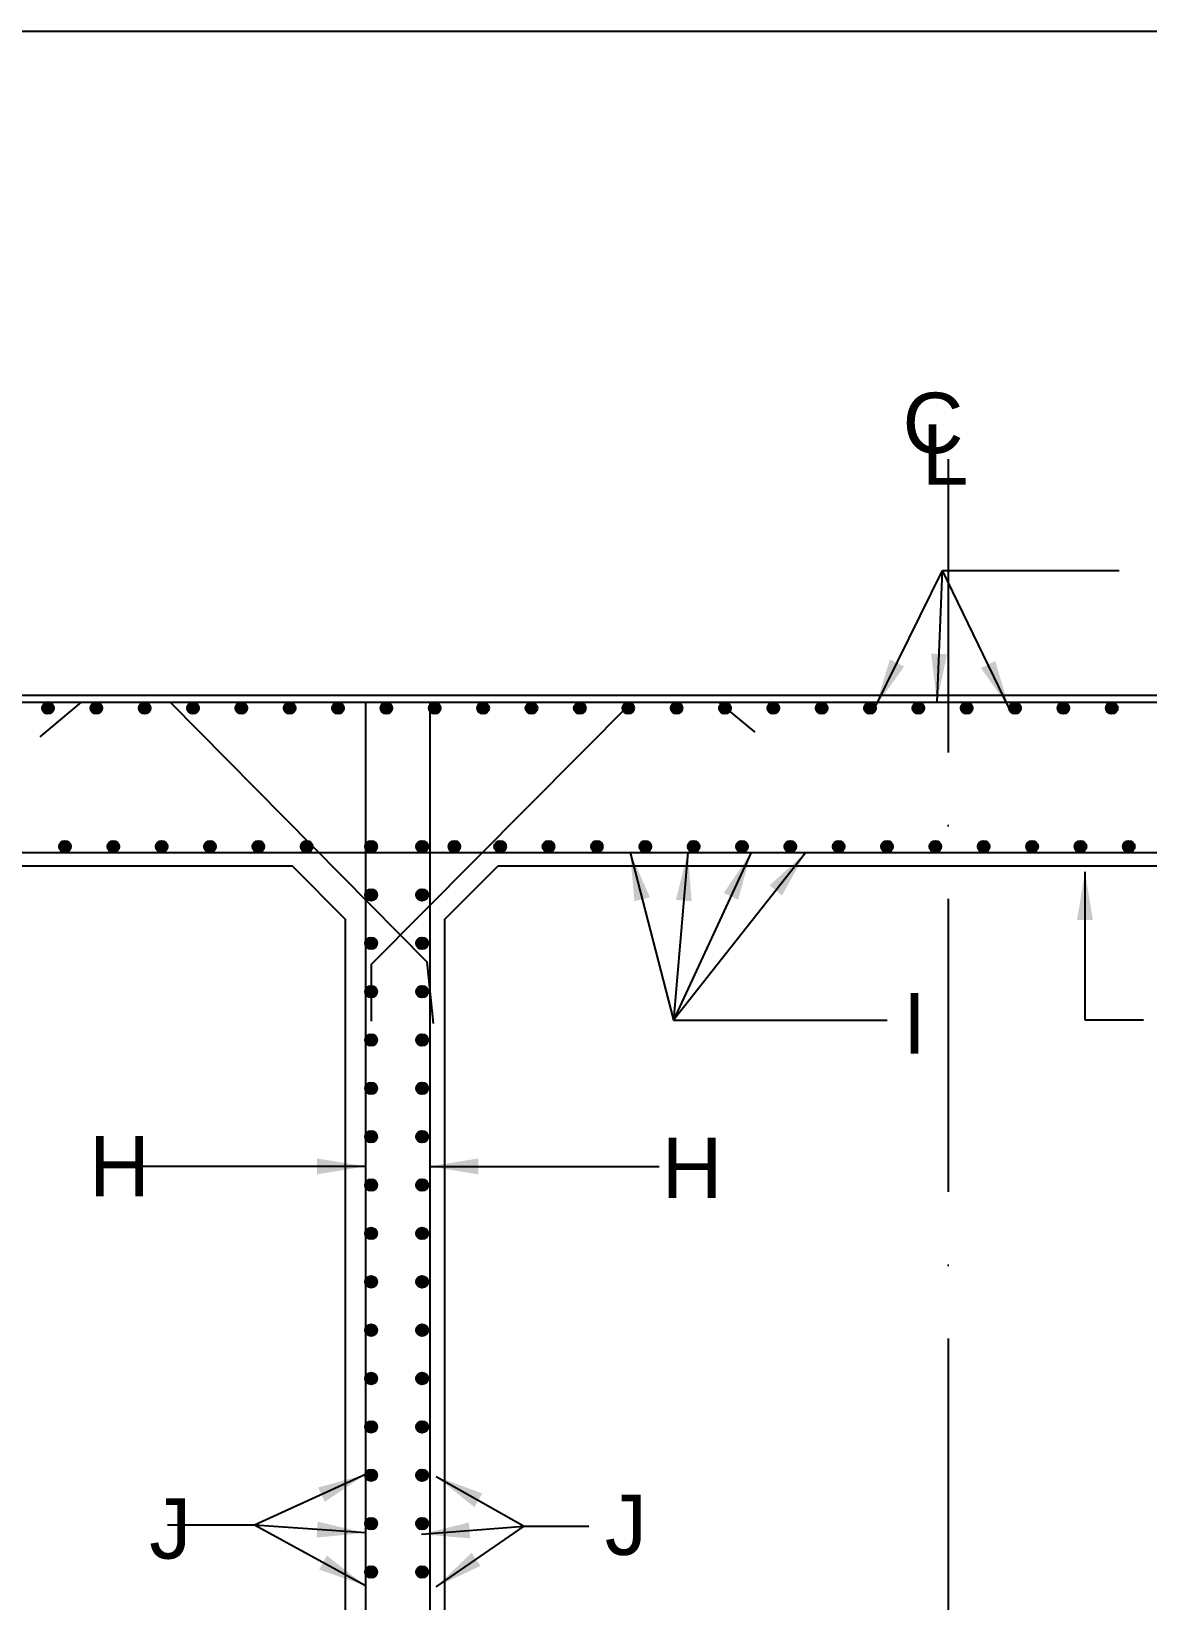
# Model space of a CAD drawing. Header units: millimetres. Extents: x 5124 to 2430164, y 2311 to 45642708.
# Drawn here: x 2338494 to 2343111, y 45636218 to 45642708 of the extents above; entities that cross this region are included whole.
import ezdxf

# ---------------------------------------------------------------- set-up
doc = ezdxf.new("R2010")
doc.units = ezdxf.units.MM
doc.header["$MEASUREMENT"] = 0
doc.linetypes.add('ACAD_ISO10W100', pattern=[18, 12, -3, 0, -3])
doc.layers.add('DRAWING', color=7, linetype='Continuous')
doc.layers.add('TEXT', color=7, linetype='Continuous')
doc.styles.get("Standard").update_dxf_attribs({"font": 'arial.ttf', "height": 280})
doc.dimstyles.get("Standard").update_dxf_attribs({"dimtxt": 225, "dimasz": 200, "dimexe": 0.18, "dimexo": 0.0625, "dimgap": 0.09, "dimtad": 0, "dimdec": 0, "dimzin": 0, "dimdsep": 46, "dimtxsty": 'Standard', "dimcen": 0.09, "dimse1": 1, "dimse2": 1, "dimadec": 0, "dimazin": 0, "dimtfac": 1, "dimtdec": 0, "dimtofl": 0, "dimtmove": 0, "dimatfit": 3, "dimfxl": 1, "dimtolj": 1, "dimtzin": 0, "dimarcsym": 0})

msp = doc.modelspace()

# ---------------------------------------------------------------- hatches: boundary and pattern name
at = {"layer": 'DRAWING'}
for points in [[(2338587, 45639909.1, 0.973258), (2338538.5, 45639910.4), (2338538.5, 45639907.8, 0.973258)], [(2338787, 45639909.1, 0.973258), (2338738.5, 45639910.4), (2338738.5, 45639907.8, 0.973258)], [(2338987, 45639909.1, 0.973258), (2338938.5, 45639910.4), (2338938.5, 45639907.8, 0.973258)], [(2339187, 45639909.1, 0.973258), (2339138.5, 45639910.4), (2339138.5, 45639907.8, 0.973258)], [(2339387, 45639909.1, 0.973258), (2339338.5, 45639910.4), (2339338.5, 45639907.8, 0.973258)], [(2339587, 45639909.1, 0.973258), (2339538.5, 45639910.4), (2339538.5, 45639907.8, 0.973258)], [(2339787, 45639909.1, 0.973258), (2339738.5, 45639910.4), (2339738.5, 45639907.8, 0.973258)], [(2339987, 45639909.1, 0.973258), (2339938.5, 45639910.4), (2339938.5, 45639907.8, 0.973258)], [(2340187, 45639909.1, 0.973258), (2340138.5, 45639910.4), (2340138.5, 45639907.8, 0.973258)], [(2340387, 45639909.1, 0.973258), (2340338.5, 45639910.4), (2340338.5, 45639907.8, 0.973258)], [(2340587, 45639909.1, 0.973258), (2340538.5, 45639910.4), (2340538.5, 45639907.8, 0.973258)], [(2340787, 45639909.1, 0.973258), (2340738.5, 45639910.4), (2340738.5, 45639907.8, 0.973258)], [(2340987, 45639909.1, 0.973258), (2340938.5, 45639910.4), (2340938.5, 45639907.8, 0.973258)], [(2341187, 45639909.1, 0.973258), (2341138.5, 45639910.4), (2341138.5, 45639907.8, 0.973258)], [(2341387, 45639909.1, 0.973258), (2341338.5, 45639910.4), (2341338.5, 45639907.8, 0.973258)], [(2341587, 45639909.1, 0.973258), (2341538.5, 45639910.4), (2341538.5, 45639907.8, 0.973258)], [(2341787, 45639909.1, 0.973258), (2341738.5, 45639910.4), (2341738.5, 45639907.8, 0.973258)], [(2341987, 45639909.1, 0.973258), (2341938.5, 45639910.4), (2341938.5, 45639907.8, 0.973258)], [(2342187, 45639909.1, 0.973258), (2342138.5, 45639910.4), (2342138.5, 45639907.8, 0.973258)], [(2342387, 45639909.1, 0.973258), (2342338.5, 45639910.4), (2342338.5, 45639907.8, 0.973258)], [(2342587, 45639909.1, 0.973258), (2342538.5, 45639910.4), (2342538.5, 45639907.8, 0.973258)], [(2342787, 45639909.1, 0.973258), (2342738.5, 45639910.4), (2342738.5, 45639907.8, 0.973258)], [(2342987, 45639909.1, 0.973258), (2342938.5, 45639910.4), (2342938.5, 45639907.8, 0.973258)], [(2338657.4, 45639336.6, 0.973258), (2338608.9, 45639337.9), (2338608.9, 45639335.3, 0.973258)], [(2338657.5, 45639336.6, 0.973258), (2338608.9, 45639337.9), (2338608.9, 45639335.3, 0.973258)], [(2338857.4, 45639336.6, 0.973258), (2338808.9, 45639337.9), (2338808.9, 45639335.3, 0.973258)], [(2338857.5, 45639336.6, 0.973258), (2338808.9, 45639337.9), (2338808.9, 45639335.3, 0.973258)], [(2339057.4, 45639336.6, 0.973258), (2339008.9, 45639337.9), (2339008.9, 45639335.3, 0.973258)], [(2339057.5, 45639336.6, 0.973258), (2339008.9, 45639337.9), (2339008.9, 45639335.3, 0.973258)], [(2339257.4, 45639336.6, 0.973258), (2339208.9, 45639337.9), (2339208.9, 45639335.3, 0.973258)], [(2339257.5, 45639336.6, 0.973258), (2339208.9, 45639337.9), (2339208.9, 45639335.3, 0.973258)], [(2339457.4, 45639336.6, 0.973258), (2339408.9, 45639337.9), (2339408.9, 45639335.3, 0.973258)], [(2339457.5, 45639336.6, 0.973258), (2339408.9, 45639337.9), (2339408.9, 45639335.3, 0.973258)], [(2339657.4, 45639336.6, 0.973258), (2339608.9, 45639337.9), (2339608.9, 45639335.3, 0.973258)], [(2339657.5, 45639336.6, 0.973258), (2339608.9, 45639337.9), (2339608.9, 45639335.3, 0.973258)], [(2339923.2, 45639336.6, 0.973258), (2339874.6, 45639337.9), (2339874.6, 45639335.3, 0.973258)], [(2339923.2, 45639336.6, 1), (2339874.6, 45639336.6, 1)], [(2339924.2, 45639336.6, 0.973258), (2339875.6, 45639337.9), (2339875.6, 45639335.3, 0.973258)], [(2339924.2, 45639336.6, 1), (2339875.6, 45639336.6, 1)], [(2340134, 45639336.6, 0.973258), (2340085.4, 45639337.9), (2340085.4, 45639335.3, 0.973258)], [(2340134, 45639336.6, 1), (2340085.4, 45639336.6, 1)], [(2340135, 45639336.6, 0.973258), (2340086.4, 45639337.9), (2340086.4, 45639335.3, 0.973258)], [(2340135, 45639336.6, 1), (2340086.4, 45639336.6, 1)], [(2340268.2, 45639336.6, 0.973258), (2340219.7, 45639337.9), (2340219.7, 45639335.3, 0.973258)], [(2340268.3, 45639336.6, 1), (2340219.7, 45639336.6, 1)], [(2340457.4, 45639336.6, 0.973258), (2340408.9, 45639337.9), (2340408.9, 45639335.3, 0.973258)], [(2340457.5, 45639336.6, 0.973258), (2340408.9, 45639337.9), (2340408.9, 45639335.3, 0.973258)], [(2340657.4, 45639336.6, 0.973258), (2340608.9, 45639337.9), (2340608.9, 45639335.3, 0.973258)], [(2340657.5, 45639336.6, 0.973258), (2340608.9, 45639337.9), (2340608.9, 45639335.3, 0.973258)], [(2340857.4, 45639336.6, 0.973258), (2340808.9, 45639337.9), (2340808.9, 45639335.3, 0.973258)], [(2340857.5, 45639336.6, 0.973258), (2340808.9, 45639337.9), (2340808.9, 45639335.3, 0.973258)], [(2341057.4, 45639336.6, 0.973258), (2341008.9, 45639337.9), (2341008.9, 45639335.3, 0.973258)], [(2341057.5, 45639336.6, 0.973258), (2341008.9, 45639337.9), (2341008.9, 45639335.3, 0.973258)], [(2341257.4, 45639336.6, 0.973258), (2341208.9, 45639337.9), (2341208.9, 45639335.3, 0.973258)], [(2341257.5, 45639336.6, 0.973258), (2341208.9, 45639337.9), (2341208.9, 45639335.3, 0.973258)], [(2341457.4, 45639336.6, 0.973258), (2341408.9, 45639337.9), (2341408.9, 45639335.3, 0.973258)], [(2341457.5, 45639336.6, 0.973258), (2341408.9, 45639337.9), (2341408.9, 45639335.3, 0.973258)], [(2341657.4, 45639336.6, 0.973258), (2341608.9, 45639337.9), (2341608.9, 45639335.3, 0.973258)], [(2341657.5, 45639336.6, 0.973258), (2341608.9, 45639337.9), (2341608.9, 45639335.3, 0.973258)], [(2341857.4, 45639336.6, 0.973258), (2341808.9, 45639337.9), (2341808.9, 45639335.3, 0.973258)], [(2341857.5, 45639336.6, 0.973258), (2341808.9, 45639337.9), (2341808.9, 45639335.3, 0.973258)], [(2342057.4, 45639336.6, 0.973258), (2342008.9, 45639337.9), (2342008.9, 45639335.3, 0.973258)], [(2342057.5, 45639336.6, 0.973258), (2342008.9, 45639337.9), (2342008.9, 45639335.3, 0.973258)], [(2342257.4, 45639336.6, 0.973258), (2342208.9, 45639337.9), (2342208.9, 45639335.3, 0.973258)], [(2342257.5, 45639336.6, 0.973258), (2342208.9, 45639337.9), (2342208.9, 45639335.3, 0.973258)], [(2342457.4, 45639336.6, 0.973258), (2342408.9, 45639337.9), (2342408.9, 45639335.3, 0.973258)], [(2342457.5, 45639336.6, 0.973258), (2342408.9, 45639337.9), (2342408.9, 45639335.3, 0.973258)], [(2342657.4, 45639336.6, 0.973258), (2342608.9, 45639337.9), (2342608.9, 45639335.3, 0.973258)], [(2342657.5, 45639336.6, 0.973258), (2342608.9, 45639337.9), (2342608.9, 45639335.3, 0.973258)], [(2342857.4, 45639336.6, 0.973258), (2342808.9, 45639337.9), (2342808.9, 45639335.3, 0.973258)], [(2342857.5, 45639336.6, 0.973258), (2342808.9, 45639337.9), (2342808.9, 45639335.3, 0.973258)], [(2343057.4, 45639336.6, 0.973258), (2343008.9, 45639337.9), (2343008.9, 45639335.3, 0.973258)], [(2343057.5, 45639336.6, 0.973258), (2343008.9, 45639337.9), (2343008.9, 45639335.3, 0.973258)], [(2339923.2, 45639136.6, 0.973258), (2339874.6, 45639137.9), (2339874.6, 45639135.3, 0.973258)], [(2339923.2, 45639136.6, 1), (2339874.6, 45639136.6, 1)], [(2339924.2, 45639136.6, 0.973258), (2339875.6, 45639137.9), (2339875.6, 45639135.3, 0.973258)], [(2339924.2, 45639136.6, 1), (2339875.6, 45639136.6, 1)], [(2340134, 45639136.6, 0.973258), (2340085.4, 45639137.9), (2340085.4, 45639135.3, 0.973258)], [(2340134, 45639136.6, 1), (2340085.4, 45639136.6, 1)], [(2340135, 45639136.6, 0.973258), (2340086.4, 45639137.9), (2340086.4, 45639135.3, 0.973258)], [(2340135, 45639136.6, 1), (2340086.4, 45639136.6, 1)], [(2339923.2, 45638936.6, 0.973258), (2339874.6, 45638937.9), (2339874.6, 45638935.3, 0.973258)], [(2339923.2, 45638936.6, 1), (2339874.6, 45638936.6, 1)], [(2339924.2, 45638936.6, 0.973258), (2339875.6, 45638937.9), (2339875.6, 45638935.3, 0.973258)], [(2339924.2, 45638936.6, 1), (2339875.6, 45638936.6, 1)], [(2340134, 45638936.6, 0.973258), (2340085.4, 45638937.9), (2340085.4, 45638935.3, 0.973258)], [(2340134, 45638936.6, 1), (2340085.4, 45638936.6, 1)], [(2340135, 45638936.6, 0.973258), (2340086.4, 45638937.9), (2340086.4, 45638935.3, 0.973258)], [(2340135, 45638936.6, 1), (2340086.4, 45638936.6, 1)], [(2339923.2, 45638736.6, 0.973258), (2339874.6, 45638737.9), (2339874.6, 45638735.3, 0.973258)], [(2339923.2, 45638736.6, 1), (2339874.6, 45638736.6, 1)], [(2339924.2, 45638736.6, 0.973258), (2339875.6, 45638737.9), (2339875.6, 45638735.3, 0.973258)], [(2339924.2, 45638736.6, 1), (2339875.6, 45638736.6, 1)], [(2340134, 45638736.6, 0.973258), (2340085.4, 45638737.9), (2340085.4, 45638735.3, 0.973258)], [(2340134, 45638736.6, 1), (2340085.4, 45638736.6, 1)], [(2340135, 45638736.6, 0.973258), (2340086.4, 45638737.9), (2340086.4, 45638735.3, 0.973258)], [(2340135, 45638736.6, 1), (2340086.4, 45638736.6, 1)], [(2339923.2, 45638536.6, 0.973258), (2339874.6, 45638537.9), (2339874.6, 45638535.3, 0.973258)], [(2339923.2, 45638536.6, 1), (2339874.6, 45638536.6, 1)], [(2339924.2, 45638536.6, 0.973258), (2339875.6, 45638537.9), (2339875.6, 45638535.3, 0.973258)], [(2339924.2, 45638536.6, 1), (2339875.6, 45638536.6, 1)], [(2340134, 45638536.6, 0.973258), (2340085.4, 45638537.9), (2340085.4, 45638535.3, 0.973258)], [(2340134, 45638536.6, 1), (2340085.4, 45638536.6, 1)], [(2340135, 45638536.6, 0.973258), (2340086.4, 45638537.9), (2340086.4, 45638535.3, 0.973258)], [(2340135, 45638536.6, 1), (2340086.4, 45638536.6, 1)], [(2339923.2, 45638336.6, 0.973258), (2339874.6, 45638337.9), (2339874.6, 45638335.3, 0.973258)], [(2339923.2, 45638336.6, 1), (2339874.6, 45638336.6, 1)], [(2339924.2, 45638336.6, 0.973258), (2339875.6, 45638337.9), (2339875.6, 45638335.3, 0.973258)], [(2339924.2, 45638336.6, 1), (2339875.6, 45638336.6, 1)], [(2340134, 45638336.6, 0.973258), (2340085.4, 45638337.9), (2340085.4, 45638335.3, 0.973258)], [(2340134, 45638336.6, 1), (2340085.4, 45638336.6, 1)], [(2340135, 45638336.6, 0.973258), (2340086.4, 45638337.9), (2340086.4, 45638335.3, 0.973258)], [(2340135, 45638336.6, 1), (2340086.4, 45638336.6, 1)], [(2339923.2, 45638136.6, 0.973258), (2339874.6, 45638137.9), (2339874.6, 45638135.3, 0.973258)], [(2339923.2, 45638136.6, 1), (2339874.6, 45638136.6, 1)], [(2339924.2, 45638136.6, 0.973258), (2339875.6, 45638137.9), (2339875.6, 45638135.3, 0.973258)], [(2339924.2, 45638136.6, 1), (2339875.6, 45638136.6, 1)], [(2340134, 45638136.6, 0.973258), (2340085.4, 45638137.9), (2340085.4, 45638135.3, 0.973258)], [(2340134, 45638136.6, 1), (2340085.4, 45638136.6, 1)], [(2340135, 45638136.6, 0.973258), (2340086.4, 45638137.9), (2340086.4, 45638135.3, 0.973258)], [(2340135, 45638136.6, 1), (2340086.4, 45638136.6, 1)], [(2339923.2, 45637936.6, 0.973258), (2339874.6, 45637937.9), (2339874.6, 45637935.3, 0.973258)], [(2339923.2, 45637936.6, 1), (2339874.6, 45637936.6, 1)], [(2339924.2, 45637936.6, 0.973258), (2339875.6, 45637937.9), (2339875.6, 45637935.3, 0.973258)], [(2339924.2, 45637936.6, 1), (2339875.6, 45637936.6, 1)], [(2340134, 45637936.6, 0.973258), (2340085.4, 45637937.9), (2340085.4, 45637935.3, 0.973258)], [(2340134, 45637936.6, 1), (2340085.4, 45637936.6, 1)], [(2340135, 45637936.6, 0.973258), (2340086.4, 45637937.9), (2340086.4, 45637935.3, 0.973258)], [(2340135, 45637936.6, 1), (2340086.4, 45637936.6, 1)], [(2339923.2, 45637736.6, 0.973258), (2339874.6, 45637737.9), (2339874.6, 45637735.3, 0.973258)], [(2339923.2, 45637736.6, 1), (2339874.6, 45637736.6, 1)], [(2339924.2, 45637736.6, 0.973258), (2339875.6, 45637737.9), (2339875.6, 45637735.3, 0.973258)], [(2339924.2, 45637736.6, 1), (2339875.6, 45637736.6, 1)], [(2340134, 45637736.6, 0.973258), (2340085.4, 45637737.9), (2340085.4, 45637735.3, 0.973258)], [(2340134, 45637736.6, 1), (2340085.4, 45637736.6, 1)], [(2340135, 45637736.6, 0.973258), (2340086.4, 45637737.9), (2340086.4, 45637735.3, 0.973258)], [(2340135, 45637736.6, 1), (2340086.4, 45637736.6, 1)], [(2339923.2, 45637536.6, 0.973258), (2339874.6, 45637537.9), (2339874.6, 45637535.3, 0.973258)], [(2339923.2, 45637536.6, 1), (2339874.6, 45637536.6, 1)], [(2339924.2, 45637536.6, 0.973258), (2339875.6, 45637537.9), (2339875.6, 45637535.3, 0.973258)], [(2339924.2, 45637536.6, 1), (2339875.6, 45637536.6, 1)], [(2340134, 45637536.6, 0.973258), (2340085.4, 45637537.9), (2340085.4, 45637535.3, 0.973258)], [(2340134, 45637536.6, 1), (2340085.4, 45637536.6, 1)], [(2340135, 45637536.6, 0.973258), (2340086.4, 45637537.9), (2340086.4, 45637535.3, 0.973258)], [(2340135, 45637536.6, 1), (2340086.4, 45637536.6, 1)], [(2339923.2, 45637336.6, 0.973258), (2339874.6, 45637337.9), (2339874.6, 45637335.3, 0.973258)], [(2339923.2, 45637336.6, 1), (2339874.6, 45637336.6, 1)], [(2339924.2, 45637336.6, 0.973258), (2339875.6, 45637337.9), (2339875.6, 45637335.3, 0.973258)], [(2339924.2, 45637336.6, 1), (2339875.6, 45637336.6, 1)], [(2340134, 45637336.6, 0.973258), (2340085.4, 45637337.9), (2340085.4, 45637335.3, 0.973258)], [(2340134, 45637336.6, 1), (2340085.4, 45637336.6, 1)], [(2340135, 45637336.6, 0.973258), (2340086.4, 45637337.9), (2340086.4, 45637335.3, 0.973258)], [(2340135, 45637336.6, 1), (2340086.4, 45637336.6, 1)], [(2339923.2, 45637136.6, 0.973258), (2339874.6, 45637137.9), (2339874.6, 45637135.3, 0.973258)], [(2339923.2, 45637136.6, 1), (2339874.6, 45637136.6, 1)], [(2339924.2, 45637136.6, 0.973258), (2339875.6, 45637137.9), (2339875.6, 45637135.3, 0.973258)], [(2339924.2, 45637136.6, 1), (2339875.6, 45637136.6, 1)], [(2340134, 45637136.6, 0.973258), (2340085.4, 45637137.9), (2340085.4, 45637135.3, 0.973258)], [(2340134, 45637136.6, 1), (2340085.4, 45637136.6, 1)], [(2340135, 45637136.6, 0.973258), (2340086.4, 45637137.9), (2340086.4, 45637135.3, 0.973258)], [(2340135, 45637136.6, 1), (2340086.4, 45637136.6, 1)], [(2339923.2, 45636936.6, 0.973258), (2339874.6, 45636937.9), (2339874.6, 45636935.3, 0.973258)], [(2339923.2, 45636936.6, 1), (2339874.6, 45636936.6, 1)], [(2339924.2, 45636936.6, 0.973258), (2339875.6, 45636937.9), (2339875.6, 45636935.3, 0.973258)], [(2339924.2, 45636936.6, 1), (2339875.6, 45636936.6, 1)], [(2340134, 45636936.6, 0.973258), (2340085.4, 45636937.9), (2340085.4, 45636935.3, 0.973258)], [(2340134, 45636936.6, 1), (2340085.4, 45636936.6, 1)], [(2340135, 45636936.6, 0.973258), (2340086.4, 45636937.9), (2340086.4, 45636935.3, 0.973258)], [(2340135, 45636936.6, 1), (2340086.4, 45636936.6, 1)], [(2339923.2, 45636736.6, 0.973258), (2339874.6, 45636737.9), (2339874.6, 45636735.3, 0.973258)], [(2339923.2, 45636736.6, 1), (2339874.6, 45636736.6, 1)], [(2339924.2, 45636736.6, 0.973258), (2339875.6, 45636737.9), (2339875.6, 45636735.3, 0.973258)], [(2339924.2, 45636736.6, 1), (2339875.6, 45636736.6, 1)], [(2340134, 45636736.6, 0.973258), (2340085.4, 45636737.9), (2340085.4, 45636735.3, 0.973258)], [(2340134, 45636736.6, 1), (2340085.4, 45636736.6, 1)], [(2340135, 45636736.6, 0.973258), (2340086.4, 45636737.9), (2340086.4, 45636735.3, 0.973258)], [(2340135, 45636736.6, 1), (2340086.4, 45636736.6, 1)], [(2339923.2, 45636536.6, 0.973258), (2339874.6, 45636537.9), (2339874.6, 45636535.3, 0.973258)], [(2339923.2, 45636536.6, 1), (2339874.6, 45636536.6, 1)], [(2339924.2, 45636536.6, 0.973258), (2339875.6, 45636537.9), (2339875.6, 45636535.3, 0.973258)], [(2339924.2, 45636536.6, 1), (2339875.6, 45636536.6, 1)], [(2340134, 45636536.6, 0.973258), (2340085.4, 45636537.9), (2340085.4, 45636535.3, 0.973258)], [(2340134, 45636536.6, 1), (2340085.4, 45636536.6, 1)], [(2340135, 45636536.6, 0.973258), (2340086.4, 45636537.9), (2340086.4, 45636535.3, 0.973258)], [(2340135, 45636536.6, 1), (2340086.4, 45636536.6, 1)], [(2339923.2, 45636336.6, 0.973258), (2339874.6, 45636337.9), (2339874.6, 45636335.3, 0.973258)], [(2339923.2, 45636336.6, 1), (2339874.6, 45636336.6, 1)], [(2339924.2, 45636336.6, 0.973258), (2339875.6, 45636337.9), (2339875.6, 45636335.3, 0.973258)], [(2339924.2, 45636336.6, 1), (2339875.6, 45636336.6, 1)], [(2340134, 45636336.6, 0.973258), (2340085.4, 45636337.9), (2340085.4, 45636335.3, 0.973258)], [(2340134, 45636336.6, 1), (2340085.4, 45636336.6, 1)], [(2340135, 45636336.6, 0.973258), (2340086.4, 45636337.9), (2340086.4, 45636335.3, 0.973258)], [(2340135, 45636336.6, 1), (2340086.4, 45636336.6, 1)]]:
    msp.add_hatch(color=256, dxfattribs=at).paths.add_polyline_path(points)

# ---------------------------------------------------------------- linework, layer by layer
for points in [[(2398937.7, 45642707.7), (2326979.3, 45642707.7), (2326979.3, 45591892.6), (2398937.7, 45591892.6)], [(2330308.7, 45639963.2), (2354308.1, 45639963.2), (2354308.1, 45633695), (2330308.7, 45633695)], [(2330338.5, 45639933.4), (2354278.3, 45639933.4), (2354278.3, 45633724.8), (2330338.5, 45633724.8)], [(2335790.7, 45639256.6), (2339572.2, 45639256.6), (2339792.5, 45639036.3), (2339792.5, 45634688.1), (2339572.2, 45634467.8), (2335790.7, 45634467.8), (2335570.4, 45634688.1), (2335570.4, 45639036.3)], [(2340424.3, 45639256.6), (2344205.8, 45639256.6), (2344426.1, 45639036.3), (2344426.1, 45634688.1), (2344205.8, 45634467.8), (2340424.3, 45634467.8), (2340204, 45634688.1), (2340204, 45639036.3)]]:
    msp.add_lwpolyline(points, close=True, dxfattribs=at)
for points in [[(2338531.1, 45639790.8), (2338701.5, 45639933.4), (2339068.1, 45639933.4), (2340130.4, 45638860), (2340155.7, 45638605.1)], [(2339875.9, 45639933.4), (2339875.9, 45633724.8)], [(2339901.2, 45638614.3), (2339901.2, 45638849.6), (2340977.3, 45639933.4), (2341336, 45639933.4), (2341485.8, 45639809.1)], [(2340142.3, 45639933.4), (2340142.3, 45633724.8)], [(2335503.9, 45639312.3), (2340669.4, 45639312.3)], [(2340669.4, 45639312.3), (2345834.8, 45639312.3)]]:
    msp.add_lwpolyline(points, dxfattribs=at)
for centre in [(2338562.7, 45639909.1), (2338762.7, 45639909.1), (2338962.7, 45639909.1), (2339162.7, 45639909.1), (2339362.7, 45639909.1), (2339562.7, 45639909.1), (2339762.7, 45639909.1), (2339962.7, 45639909.1), (2340162.7, 45639909.1), (2340362.7, 45639909.1), (2340562.7, 45639909.1), (2340762.7, 45639909.1), (2340962.7, 45639909.1), (2341162.7, 45639909.1), (2341362.7, 45639909.1), (2341562.7, 45639909.1), (2341762.7, 45639909.1), (2341962.7, 45639909.1), (2342162.7, 45639909.1), (2342362.7, 45639909.1), (2342562.7, 45639909.1), (2342762.7, 45639909.1), (2342962.7, 45639909.1), (2338633.1, 45639336.6), (2338633.2, 45639336.6), (2338833.1, 45639336.6), (2338833.2, 45639336.6), (2339033.1, 45639336.6), (2339033.2, 45639336.6), (2339233.1, 45639336.6), (2339233.2, 45639336.6), (2339433.1, 45639336.6), (2339433.2, 45639336.6), (2339633.1, 45639336.6), (2339633.2, 45639336.6), (2339898.9, 45639336.6), (2339898.9, 45639336.6), (2339899.9, 45639336.6), (2339899.9, 45639336.6), (2340109.7, 45639336.6), (2340109.7, 45639336.6), (2340110.7, 45639336.6), (2340110.7, 45639336.6), (2340244, 45639336.6), (2340244, 45639336.6), (2340433.1, 45639336.6), (2340433.2, 45639336.6), (2340633.1, 45639336.6), (2340633.2, 45639336.6), (2340833.1, 45639336.6), (2340833.2, 45639336.6), (2341033.1, 45639336.6), (2341033.2, 45639336.6), (2341233.1, 45639336.6), (2341233.2, 45639336.6), (2341433.1, 45639336.6), (2341433.2, 45639336.6), (2341633.1, 45639336.6), (2341633.2, 45639336.6), (2341833.1, 45639336.6), (2341833.2, 45639336.6), (2342033.1, 45639336.6), (2342033.2, 45639336.6), (2342233.1, 45639336.6), (2342233.2, 45639336.6), (2342433.1, 45639336.6), (2342433.2, 45639336.6), (2342633.1, 45639336.6), (2342633.2, 45639336.6), (2342833.1, 45639336.6), (2342833.2, 45639336.6), (2343033.1, 45639336.6), (2343033.2, 45639336.6), (2339898.9, 45639136.6), (2339898.9, 45639136.6), (2339899.9, 45639136.6), (2339899.9, 45639136.6), (2340109.7, 45639136.6), (2340109.7, 45639136.6), (2340110.7, 45639136.6), (2340110.7, 45639136.6), (2339898.9, 45638936.6), (2339898.9, 45638936.6), (2339899.9, 45638936.6), (2339899.9, 45638936.6), (2340109.7, 45638936.6), (2340109.7, 45638936.6), (2340110.7, 45638936.6), (2340110.7, 45638936.6), (2339898.9, 45638736.6), (2339898.9, 45638736.6), (2339899.9, 45638736.6), (2339899.9, 45638736.6), (2340109.7, 45638736.6), (2340109.7, 45638736.6), (2340110.7, 45638736.6), (2340110.7, 45638736.6), (2339898.9, 45638536.6), (2339898.9, 45638536.6), (2339899.9, 45638536.6), (2339899.9, 45638536.6), (2340109.7, 45638536.6), (2340109.7, 45638536.6), (2340110.7, 45638536.6), (2340110.7, 45638536.6), (2339898.9, 45638336.6), (2339898.9, 45638336.6), (2339899.9, 45638336.6), (2339899.9, 45638336.6), (2340109.7, 45638336.6), (2340109.7, 45638336.6), (2340110.7, 45638336.6), (2340110.7, 45638336.6), (2339898.9, 45638136.6), (2339898.9, 45638136.6), (2339899.9, 45638136.6), (2339899.9, 45638136.6), (2340109.7, 45638136.6), (2340109.7, 45638136.6), (2340110.7, 45638136.6), (2340110.7, 45638136.6), (2339898.9, 45637936.6), (2339898.9, 45637936.6), (2339899.9, 45637936.6), (2339899.9, 45637936.6), (2340109.7, 45637936.6), (2340109.7, 45637936.6), (2340110.7, 45637936.6), (2340110.7, 45637936.6), (2339898.9, 45637736.6), (2339898.9, 45637736.6), (2339899.9, 45637736.6), (2339899.9, 45637736.6), (2340109.7, 45637736.6), (2340109.7, 45637736.6), (2340110.7, 45637736.6), (2340110.7, 45637736.6), (2339898.9, 45637536.6), (2339898.9, 45637536.6), (2339899.9, 45637536.6), (2339899.9, 45637536.6), (2340109.7, 45637536.6), (2340109.7, 45637536.6), (2340110.7, 45637536.6), (2340110.7, 45637536.6), (2339898.9, 45637336.6), (2339898.9, 45637336.6), (2339899.9, 45637336.6), (2339899.9, 45637336.6), (2340109.7, 45637336.6), (2340109.7, 45637336.6), (2340110.7, 45637336.6), (2340110.7, 45637336.6), (2339898.9, 45637136.6), (2339898.9, 45637136.6), (2339899.9, 45637136.6), (2339899.9, 45637136.6), (2340109.7, 45637136.6), (2340109.7, 45637136.6), (2340110.7, 45637136.6), (2340110.7, 45637136.6), (2339898.9, 45636936.6), (2339898.9, 45636936.6), (2339899.9, 45636936.6), (2339899.9, 45636936.6), (2340109.7, 45636936.6), (2340109.7, 45636936.6), (2340110.7, 45636936.6), (2340110.7, 45636936.6), (2339898.9, 45636736.6), (2339898.9, 45636736.6), (2339899.9, 45636736.6), (2339899.9, 45636736.6), (2340109.7, 45636736.6), (2340109.7, 45636736.6), (2340110.7, 45636736.6), (2340110.7, 45636736.6), (2339898.9, 45636536.6), (2339898.9, 45636536.6), (2339899.9, 45636536.6), (2339899.9, 45636536.6), (2340109.7, 45636536.6), (2340109.7, 45636536.6), (2340110.7, 45636536.6), (2340110.7, 45636536.6), (2339898.9, 45636336.6), (2339898.9, 45636336.6), (2339899.9, 45636336.6), (2339899.9, 45636336.6), (2340109.7, 45636336.6), (2340109.7, 45636336.6), (2340110.7, 45636336.6), (2340110.7, 45636336.6)]:
    msp.add_circle(centre, 24.3, dxfattribs=at)
at = {"layer": 'TEXT', "linetype": 'ACAD_ISO10W100', "ltscale": 101}
msp.add_lwpolyline([(2342285.5, 45640938.1), (2342285.5, 45633413.5)], dxfattribs=at)

# ---------------------------------------------------------------- texts
at = {"layer": 'TEXT', "char_height": 250, "attachment_point": 1}
for s, insert, width in [('\\pi7.5597;C', (2342089.5, 45641213.6), 236.129), ('\\pi39.961;L', (2342136.4, 45641082.5), 236.129), ('\\pi101.52;I', (2341996.6, 45638730.5), 236.129), ('\\pi20.009;H', (2338712.4, 45638139.9), 236.129), ('\\pi20.009;H', (2341080.8, 45638132.5), 236.129), ('\\pi252.74;J', (2338728.8, 45636641.5), 643.605), ('\\pi252.74;J', (2340613.1, 45636656.9), 643.605)]:
    msp.add_mtext(s, dxfattribs=dict(at, insert=insert, width=width))

# ---------------------------------------------------------------- leaders
at = {"layer": 'DRAWING'}
for points in [[(2341986, 45639916.1), (2342262.4, 45640478.8), (2342992.7, 45640478.8)], [(2342239.8, 45639933.4), (2342262.4, 45640478.8)], [(2342538.4, 45639909.1), (2342262.4, 45640478.8)], [(2340970.2, 45639312.3), (2341150.2, 45638617.9)], [(2341209.4, 45639312.3), (2341150.2, 45638617.9)], [(2341471.4, 45639312.3), (2341150.2, 45638617.9)], [(2341696.9, 45639312.3), (2341150.2, 45638617.9), (2342034, 45638617.9)], [(2342851.7, 45639232.3), (2342851.7, 45638619.9), (2343094.2, 45638619.9)], [(2339875.9, 45638013.8), (2338822.8, 45638013.8)], [(2340142.3, 45638013.8), (2341090.7, 45638013.8)], [(2339875.9, 45636739.5), (2339417.2, 45636529.7), (2339057.6, 45636529.7)], [(2340168.8, 45636731.6), (2340531.7, 45636525.7), (2340799.9, 45636525.7)], [(2339875.9, 45636498.1), (2339417.2, 45636529.7)], [(2339875.9, 45636279.7), (2339417.2, 45636529.7)], [(2340107.1, 45636492.7), (2340531.7, 45636525.7)], [(2340168.8, 45636275.3), (2340531.7, 45636525.7)]]:
    msp.add_leader(points, dimstyle='Standard', override={"dimgap": 0.09, "dimtad": 0, "dimfxl": 2000}, dxfattribs=at)

doc.saveas('drawing.dxf')
